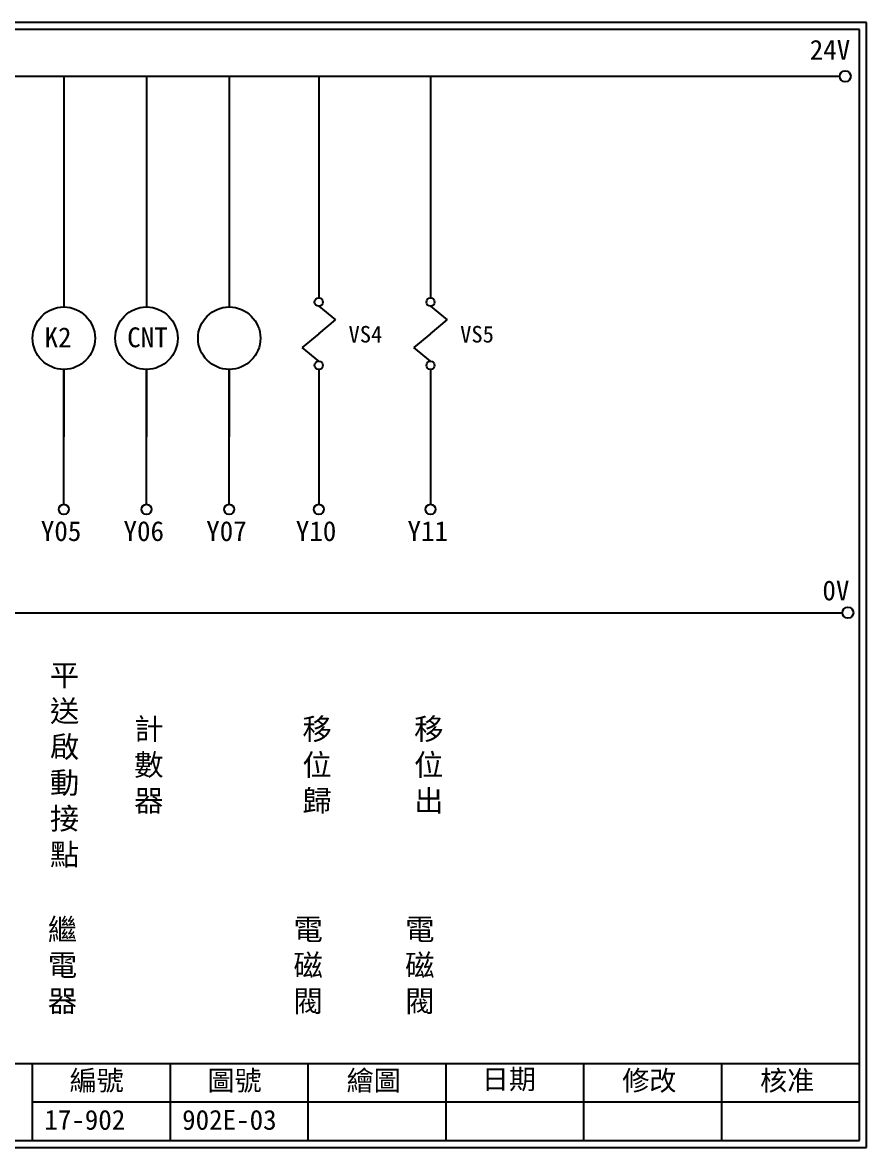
# Model space of a CAD drawing. Extents: x 926 to 1213, y 3 to 207.
# Drawn here: x 1059.7 to 1212.7, y 3 to 207 of the extents above; entities that cross this region are included whole.
import ezdxf

# ---------------------------------------------------------------- set-up
doc = ezdxf.new("R2010")
doc.units = 0
doc.layers.get('0').update_dxf_attribs({"linetype": 'CONTINUOUS'})
doc.layers.add('圖框層', color=7, linetype='CONTINUOUS')
doc.layers.add('標尺寸層', color=3, linetype='CONTINUOUS')
doc.styles.add('CNS', font='romanc.shx', dxfattribs={"bigfont": 'chineset.shx'})
doc.styles.add('STSL', font='kaiu.ttf')

msp = doc.modelspace()

# ---------------------------------------------------------------- linework, layer by layer
at = {"color": 7}
for centre in [(1208.88, 197.22), (1209.36, 99.96)]:
    msp.add_circle(centre, 1, dxfattribs=at)
at = {"layer": '圖框層', "color": 7}
for p, q in [((1212.74, 206.97), (925.74, 206.97)), ((1212.74, 3), (1212.74, 206.97)), ((1211.49, 205.72), (926.99, 205.72)), ((1211.49, 4.25), (1211.49, 205.72)), ((926.99, 18.25), (1211.49, 18.25)), ((1061.49, 4.25), (1061.49, 18.25)), ((1086.49, 4.25), (1086.49, 18.25)), ((1111.49, 4.25), (1111.49, 18.25)), ((1136.49, 4.25), (1136.49, 18.25)), ((1161.49, 4.25), (1161.49, 18.25)), ((1186.49, 4.25), (1186.49, 18.25)), ((1061.49, 11.25), (1211.49, 11.25)), ((926.99, 4.25), (1211.49, 4.25)), ((925.74, 3), (1212.74, 3))]:
    msp.add_line(p, q, dxfattribs=at)
at = {"layer": '標尺寸層', "color": 7}
for p, q in [((930.28, 197.22), (1207.88, 197.22)), ((1067.15, 197.22), (1067.15, 155.39)), ((1082.15, 197.22), (1082.15, 155.39)), ((1097.15, 197.22), (1097.15, 155.39)), ((1113.4, 197.22), (1113.4, 157.03)), ((1133.66, 197.22), (1133.66, 157.03)), ((1113.4, 155.53), (1116.4, 153.04)), ((1133.66, 155.53), (1136.66, 153.04)), ((1113.4, 150.55), (1116.4, 153.04)), ((1133.66, 150.55), (1136.66, 153.04)), ((1113.4, 150.55), (1110.4, 148.06)), ((1133.66, 150.55), (1130.65, 148.06)), ((1113.4, 145.57), (1110.4, 148.06)), ((1133.66, 145.57), (1130.65, 148.06)), ((1067.15, 144.07), (1067.15, 131.84)), ((1067.15, 119.62), (1067.15, 144.07)), ((1082.15, 144.07), (1082.15, 131.84)), ((1082.15, 119.62), (1082.15, 144.07)), ((1097.15, 144.07), (1097.15, 131.84)), ((1097.15, 119.62), (1097.15, 144.07)), ((1113.4, 144.07), (1113.4, 119.62)), ((1133.66, 144.07), (1133.66, 119.62)), ((930.49, 99.96), (1208.36, 99.96))]:
    msp.add_line(p, q, dxfattribs=at)
for centre, radius in [((1067.15, 149.73), 5.66), ((1082.15, 149.73), 5.66), ((1097.15, 149.73), 5.66), ((1113.4, 156.28), 0.751), ((1133.66, 156.28), 0.751), ((1113.4, 144.82), 0.751), ((1133.66, 144.82), 0.751), ((1067.15, 118.7), 0.92), ((1082.15, 118.7), 0.92), ((1097.15, 118.7), 0.92), ((1113.4, 118.7), 0.92), ((1133.66, 118.7), 0.92)]:
    msp.add_circle(centre, radius, dxfattribs=at)

# ---------------------------------------------------------------- texts
at = {"layer": '圖框層', "color": 7, "style": 'STSL'}
for s, height, p in [('24V', 3.6, (1202.44, 200.22)), ('K2', 3.6, (1063.65, 148.09)), ('CNT', 3.6, (1078.65, 148.09)), ('VS4', 3, (1118.79, 148.95)), ('VS5', 3, (1139.04, 148.95)), ('Y05', 3.6, (1062.98, 112.96)), ('Y06', 3.6, (1077.98, 112.96)), ('Y07', 3.6, (1092.98, 112.96)), ('Y10', 3.6, (1109.23, 112.96)), ('Y11', 3.6, (1129.49, 112.96)), ('0V', 3.6, (1204.74, 102.2)), ('編號', 3.6, (1068.21, 13.34)), ('圖號', 3.6, (1093.21, 13.34)), ('繪圖', 3.6, (1118.44, 13.34)), ('日期', 3.6, (1142.96, 13.59)), ('修改', 3.6, (1168.44, 13.34)), ('核准', 3.6, (1193.44, 13.34)), ('17-902', 3.6, (1063.61, 6.22)), ('902E-03', 3.6, (1088.61, 6.22))]:
    msp.add_text(s, height=height, dxfattribs=at).set_placement(p)
at = {"layer": '標尺寸層', "color": 7, "char_height": 3.9, "attachment_point": 5, "style": 'CNS'}
for s, insert, width in [('{\\fDFKai-SB|b0|i0|c136|p65;平送啟動接點}', (1067.29, 72.17), 2.8481), ('{\\fDFKai-SB|b0|i0|c136|p65;計數器}', (1082.57, 72.17), 2.8481), ('{\\fDFKai-SB|b0|i0|c136|p65;移位歸}', (1113.09, 72.17), 2.8481), ('{\\fDFKai-SB|b0|i0|c136|p65;移位出}', (1133.35, 72.17), 2.8481), ('{\\fDFKai-SB|b0|i0|c136|p65;繼電器}', (1066.91, 35.84), 8.6627), ('{\\fDFKai-SB|b0|i0|c136|p65;電磁閥}', (1111.47, 35.84), 8.6627), ('{\\fDFKai-SB|b0|i0|c136|p65;電磁閥}', (1131.73, 35.84), 8.6627)]:
    msp.add_mtext(s, dxfattribs=dict(at, insert=insert, width=width))

doc.saveas('drawing.dxf')
